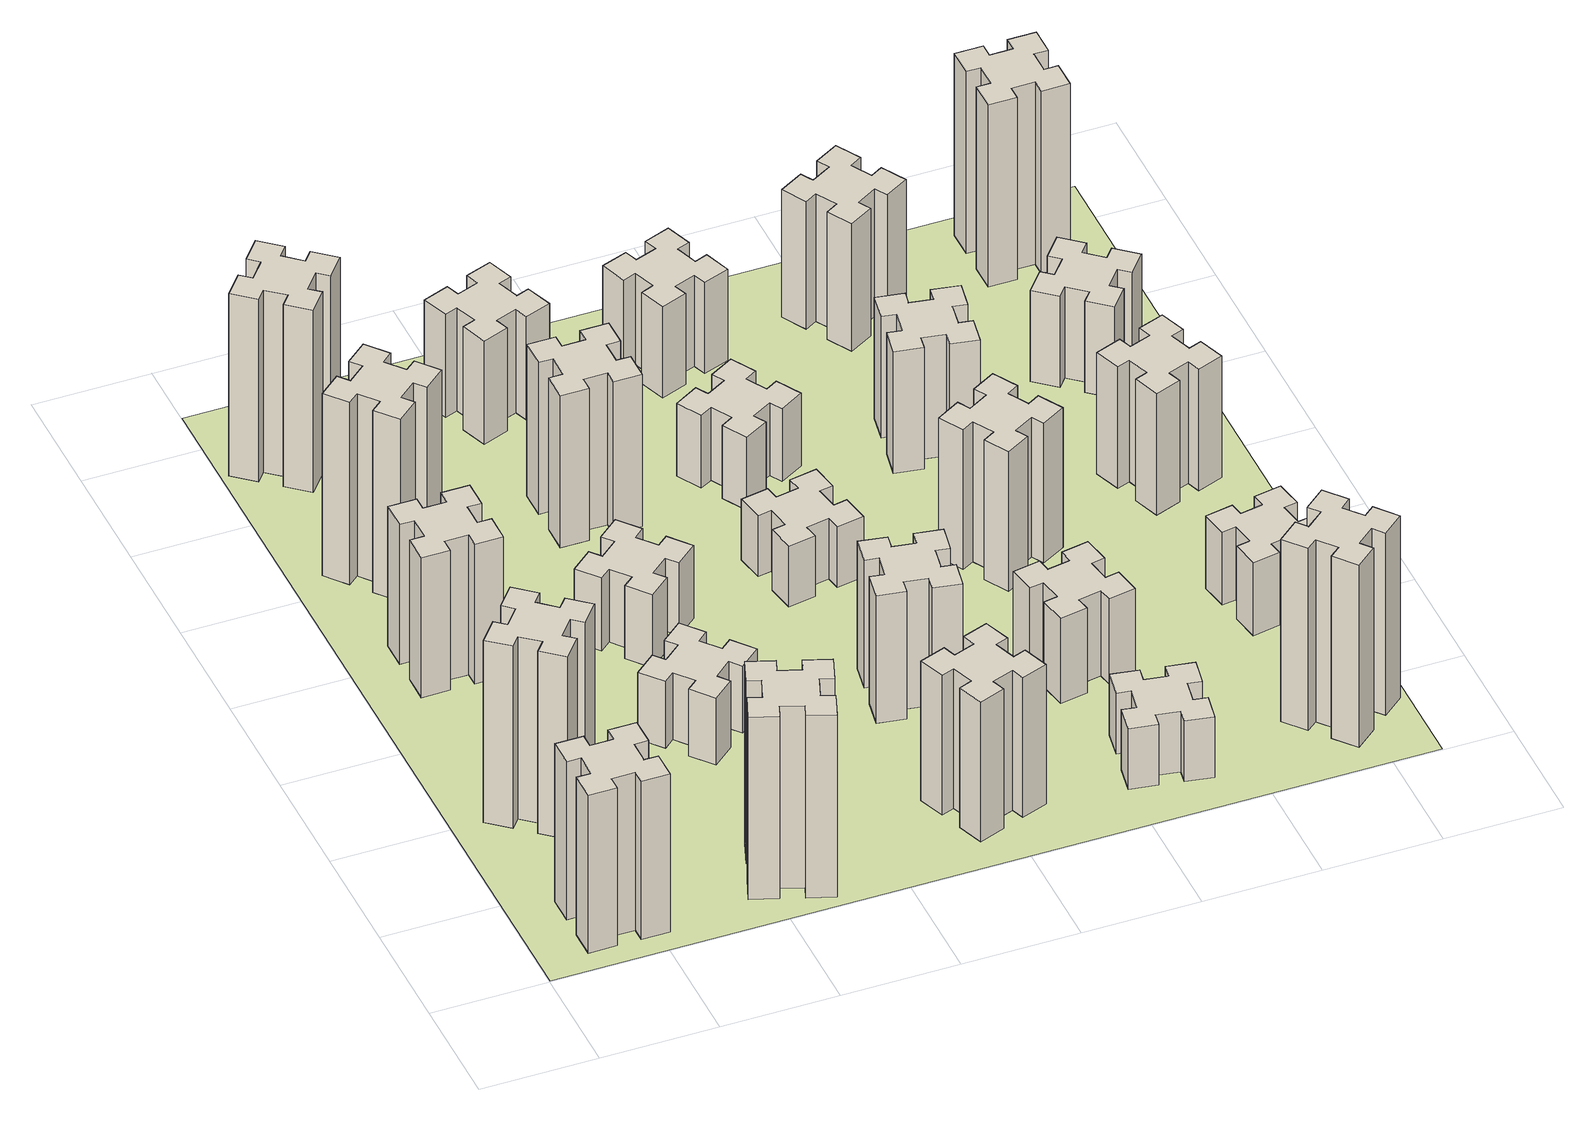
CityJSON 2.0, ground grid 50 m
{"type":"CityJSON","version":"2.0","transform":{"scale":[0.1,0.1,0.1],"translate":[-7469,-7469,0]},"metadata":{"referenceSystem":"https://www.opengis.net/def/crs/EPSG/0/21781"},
"CityObjects":{
"building1":{"type":"Building","attributes":{"class":"1000","function":"1000","usage":"1000","yearOfConstruction":2016,"roofType":"1000","measuredHeight":78,"storeysAboveGround":30,"storeysBelowGround":0},"geometry":[{"type":"Solid","lod":"1","boundaries":[[[[0,1,2,3,4,5,6,7,8,9,10,11,12,13,14,15,16,17,18,19]],[[17,16,20,21]],[[16,15,22,20]],[[15,14,23,22]],[[14,13,24,23]],[[13,12,25,24]],[[12,11,26,25]],[[11,10,27,26]],[[10,9,28,27]],[[9,8,29,28]],[[8,7,30,29]],[[7,6,31,30]],[[6,5,32,31]],[[5,4,33,32]],[[4,3,34,33]],[[3,2,35,34]],[[2,1,36,35]],[[1,0,37,36]],[[0,19,38,37]],[[19,18,39,38]],[[18,17,21,39]],[[24,25,26,27,28,29,30,31,32,33,34,35,36,37,38,39,21,20,22,23]]]]}]},
"building2":{"type":"Building","attributes":{"class":"1000","function":"1000","usage":"1000","yearOfConstruction":2016,"roofType":"1000","measuredHeight":90,"storeysAboveGround":30,"storeysBelowGround":0},"geometry":[{"type":"Solid","lod":"1","boundaries":[[[[40,41,42,43,44,45,46,47,48,49,50,51,52,53,54,55,56,57,58,59]],[[57,56,60,61]],[[56,55,62,60]],[[55,54,63,62]],[[54,53,64,63]],[[53,52,65,64]],[[52,51,66,65]],[[51,50,67,66]],[[50,49,68,67]],[[49,48,69,68]],[[48,47,70,69]],[[47,46,71,70]],[[46,45,72,71]],[[45,44,73,72]],[[44,43,74,73]],[[43,42,75,74]],[[42,41,76,75]],[[41,40,77,76]],[[40,59,78,77]],[[59,58,79,78]],[[58,57,61,79]],[[64,65,66,67,68,69,70,71,72,73,74,75,76,77,78,79,61,60,62,63]]]]}]},
"building3":{"type":"Building","attributes":{"class":"1000","function":"1000","usage":"1000","yearOfConstruction":2016,"roofType":"1000","measuredHeight":69,"storeysAboveGround":30,"storeysBelowGround":0},"geometry":[{"type":"Solid","lod":"1","boundaries":[[[[80,81,82,83,84,85,86,87,88,89,90,91,92,93,94,95,96,97,98,99]],[[97,96,100,101]],[[96,95,102,100]],[[95,94,103,102]],[[94,93,104,103]],[[93,92,105,104]],[[92,91,106,105]],[[91,90,107,106]],[[90,89,108,107]],[[89,88,109,108]],[[88,87,110,109]],[[87,86,111,110]],[[86,85,112,111]],[[85,84,113,112]],[[84,83,114,113]],[[83,82,115,114]],[[82,81,116,115]],[[81,80,117,116]],[[80,99,118,117]],[[99,98,119,118]],[[98,97,101,119]],[[104,105,106,107,108,109,110,111,112,113,114,115,116,117,118,119,101,100,102,103]]]]}]},
"building4":{"type":"Building","attributes":{"class":"1000","function":"1000","usage":"1000","yearOfConstruction":2016,"roofType":"1000","measuredHeight":90,"storeysAboveGround":30,"storeysBelowGround":0},"geometry":[{"type":"Solid","lod":"1","boundaries":[[[[120,121,122,123,124,125,126,127,128,129,130,131,132,133,134,135,136,137,138,139]],[[137,136,140,141]],[[136,135,142,140]],[[135,134,143,142]],[[134,133,144,143]],[[133,132,145,144]],[[132,131,146,145]],[[131,130,147,146]],[[130,129,148,147]],[[129,128,149,148]],[[128,127,150,149]],[[127,126,151,150]],[[126,125,152,151]],[[125,124,153,152]],[[124,123,154,153]],[[123,122,155,154]],[[122,121,156,155]],[[121,120,157,156]],[[120,139,158,157]],[[139,138,159,158]],[[138,137,141,159]],[[144,145,146,147,148,149,150,151,152,153,154,155,156,157,158,159,141,140,142,143]]]]}]},
"building5":{"type":"Building","attributes":{"class":"1000","function":"1000","usage":"1000","yearOfConstruction":2016,"roofType":"1000","measuredHeight":90,"storeysAboveGround":30,"storeysBelowGround":0},"geometry":[{"type":"Solid","lod":"1","boundaries":[[[[160,161,162,163,164,165,166,167,168,169,170,171,172,173,174,175,176,177,178,179]],[[177,176,180,181]],[[176,175,182,180]],[[175,174,183,182]],[[174,173,184,183]],[[173,172,185,184]],[[172,171,186,185]],[[171,170,187,186]],[[170,169,188,187]],[[169,168,189,188]],[[168,167,190,189]],[[167,166,191,190]],[[166,165,192,191]],[[165,164,193,192]],[[164,163,194,193]],[[163,162,195,194]],[[162,161,196,195]],[[161,160,197,196]],[[160,179,198,197]],[[179,178,199,198]],[[178,177,181,199]],[[184,185,186,187,188,189,190,191,192,193,194,195,196,197,198,199,181,180,182,183]]]]}]},
"building6":{"type":"Building","attributes":{"class":"1000","function":"1000","usage":"1000","yearOfConstruction":2016,"roofType":"1000","measuredHeight":90,"storeysAboveGround":30,"storeysBelowGround":0},"geometry":[{"type":"Solid","lod":"1","boundaries":[[[[200,201,202,203,204,205,206,207,208,209,210,211,212,213,214,215,216,217,218,219]],[[217,216,220,221]],[[216,215,222,220]],[[215,214,223,222]],[[214,213,224,223]],[[213,212,225,224]],[[212,211,226,225]],[[211,210,227,226]],[[210,209,228,227]],[[209,208,229,228]],[[208,207,230,229]],[[207,206,231,230]],[[206,205,232,231]],[[205,204,233,232]],[[204,203,234,233]],[[203,202,235,234]],[[202,201,236,235]],[[201,200,237,236]],[[200,219,238,237]],[[219,218,239,238]],[[218,217,221,239]],[[224,225,226,227,228,229,230,231,232,233,234,235,236,237,238,239,221,220,222,223]]]]}]},
"building7":{"type":"Building","attributes":{"class":"1000","function":"1000","usage":"1000","yearOfConstruction":2016,"roofType":"1000","measuredHeight":33,"storeysAboveGround":30,"storeysBelowGround":0},"geometry":[{"type":"Solid","lod":"1","boundaries":[[[[240,241,242,243,244,245,246,247,248,249,250,251,252,253,254,255,256,257,258,259]],[[257,256,260,261]],[[256,255,262,260]],[[255,254,263,262]],[[254,253,264,263]],[[253,252,265,264]],[[252,251,266,265]],[[251,250,267,266]],[[250,249,268,267]],[[249,248,269,268]],[[248,247,270,269]],[[247,246,271,270]],[[246,245,272,271]],[[245,244,273,272]],[[244,243,274,273]],[[243,242,275,274]],[[242,241,276,275]],[[241,240,277,276]],[[240,259,278,277]],[[259,258,279,278]],[[258,257,261,279]],[[264,265,266,267,268,269,270,271,272,273,274,275,276,277,278,279,261,260,262,263]]]]}]},
"building8":{"type":"Building","attributes":{"class":"1000","function":"1000","usage":"1000","yearOfConstruction":2016,"roofType":"1000","measuredHeight":36,"storeysAboveGround":30,"storeysBelowGround":0},"geometry":[{"type":"Solid","lod":"1","boundaries":[[[[280,281,282,283,284,285,286,287,288,289,290,291,292,293,294,295,296,297,298,299]],[[297,296,300,301]],[[296,295,302,300]],[[295,294,303,302]],[[294,293,304,303]],[[293,292,305,304]],[[292,291,306,305]],[[291,290,307,306]],[[290,289,308,307]],[[289,288,309,308]],[[288,287,310,309]],[[287,286,311,310]],[[286,285,312,311]],[[285,284,313,312]],[[284,283,314,313]],[[283,282,315,314]],[[282,281,316,315]],[[281,280,317,316]],[[280,299,318,317]],[[299,298,319,318]],[[298,297,301,319]],[[304,305,306,307,308,309,310,311,312,313,314,315,316,317,318,319,301,300,302,303]]]]}]},
"building9":{"type":"Building","attributes":{"class":"1000","function":"1000","usage":"1000","yearOfConstruction":2016,"roofType":"1000","measuredHeight":75,"storeysAboveGround":30,"storeysBelowGround":0},"geometry":[{"type":"Solid","lod":"1","boundaries":[[[[320,321,322,323,324,325,326,327,328,329,330,331,332,333,334,335,336,337,338,339]],[[337,336,340,341]],[[336,335,342,340]],[[335,334,343,342]],[[334,333,344,343]],[[333,332,345,344]],[[332,331,346,345]],[[331,330,347,346]],[[330,329,348,347]],[[329,328,349,348]],[[328,327,350,349]],[[327,326,351,350]],[[326,325,352,351]],[[325,324,353,352]],[[324,323,354,353]],[[323,322,355,354]],[[322,321,356,355]],[[321,320,357,356]],[[320,339,358,357]],[[339,338,359,358]],[[338,337,341,359]],[[344,345,346,347,348,349,350,351,352,353,354,355,356,357,358,359,341,340,342,343]]]]}]},
"building10":{"type":"Building","attributes":{"class":"1000","function":"1000","usage":"1000","yearOfConstruction":2016,"roofType":"1000","measuredHeight":69,"storeysAboveGround":30,"storeysBelowGround":0},"geometry":[{"type":"Solid","lod":"1","boundaries":[[[[360,361,362,363,364,365,366,367,368,369,370,371,372,373,374,375,376,377,378,379]],[[377,376,380,381]],[[376,375,382,380]],[[375,374,383,382]],[[374,373,384,383]],[[373,372,385,384]],[[372,371,386,385]],[[371,370,387,386]],[[370,369,388,387]],[[369,368,389,388]],[[368,367,390,389]],[[367,366,391,390]],[[366,365,392,391]],[[365,364,393,392]],[[364,363,394,393]],[[363,362,395,394]],[[362,361,396,395]],[[361,360,397,396]],[[360,379,398,397]],[[379,378,399,398]],[[378,377,381,399]],[[384,385,386,387,388,389,390,391,392,393,394,395,396,397,398,399,381,380,382,383]]]]}]},
"building11":{"type":"Building","attributes":{"class":"1000","function":"1000","usage":"1000","yearOfConstruction":2016,"roofType":"1000","measuredHeight":51,"storeysAboveGround":30,"storeysBelowGround":0},"geometry":[{"type":"Solid","lod":"1","boundaries":[[[[400,401,402,403,404,405,406,407,408,409,410,411,412,413,414,415,416,417,418,419]],[[417,416,420,421]],[[416,415,422,420]],[[415,414,423,422]],[[414,413,424,423]],[[413,412,425,424]],[[412,411,426,425]],[[411,410,427,426]],[[410,409,428,427]],[[409,408,429,428]],[[408,407,430,429]],[[407,406,431,430]],[[406,405,432,431]],[[405,404,433,432]],[[404,403,434,433]],[[403,402,435,434]],[[402,401,436,435]],[[401,400,437,436]],[[400,419,438,437]],[[419,418,439,438]],[[418,417,421,439]],[[424,425,426,427,428,429,430,431,432,433,434,435,436,437,438,439,421,420,422,423]]]]}]},
"building12":{"type":"Building","attributes":{"class":"1000","function":"1000","usage":"1000","yearOfConstruction":2016,"roofType":"1000","measuredHeight":63,"storeysAboveGround":30,"storeysBelowGround":0},"geometry":[{"type":"Solid","lod":"1","boundaries":[[[[440,441,442,443,444,445,446,447,448,449,450,451,452,453,454,455,456,457,458,459]],[[457,456,460,461]],[[456,455,462,460]],[[455,454,463,462]],[[454,453,464,463]],[[453,452,465,464]],[[452,451,466,465]],[[451,450,467,466]],[[450,449,468,467]],[[449,448,469,468]],[[448,447,470,469]],[[447,446,471,470]],[[446,445,472,471]],[[445,444,473,472]],[[444,443,474,473]],[[443,442,475,474]],[[442,441,476,475]],[[441,440,477,476]],[[440,459,478,477]],[[459,458,479,478]],[[458,457,461,479]],[[464,465,466,467,468,469,470,471,472,473,474,475,476,477,478,479,461,460,462,463]]]]}]},
"building13":{"type":"Building","attributes":{"class":"1000","function":"1000","usage":"1000","yearOfConstruction":2016,"roofType":"1000","measuredHeight":30,"storeysAboveGround":30,"storeysBelowGround":0},"geometry":[{"type":"Solid","lod":"1","boundaries":[[[[480,481,482,483,484,485,486,487,488,489,490,491,492,493,494,495,496,497,498,499]],[[497,496,500,501]],[[496,495,502,500]],[[495,494,503,502]],[[494,493,504,503]],[[493,492,505,504]],[[492,491,506,505]],[[491,490,507,506]],[[490,489,508,507]],[[489,488,509,508]],[[488,487,510,509]],[[487,486,511,510]],[[486,485,512,511]],[[485,484,513,512]],[[484,483,514,513]],[[483,482,515,514]],[[482,481,516,515]],[[481,480,517,516]],[[480,499,518,517]],[[499,498,519,518]],[[498,497,501,519]],[[504,505,506,507,508,509,510,511,512,513,514,515,516,517,518,519,501,500,502,503]]]]}]},
"building14":{"type":"Building","attributes":{"class":"1000","function":"1000","usage":"1000","yearOfConstruction":2016,"roofType":"1000","measuredHeight":36,"storeysAboveGround":30,"storeysBelowGround":0},"geometry":[{"type":"Solid","lod":"1","boundaries":[[[[520,521,522,523,524,525,526,527,528,529,530,531,532,533,534,535,536,537,538,539]],[[537,536,540,541]],[[536,535,542,540]],[[535,534,543,542]],[[534,533,544,543]],[[533,532,545,544]],[[532,531,546,545]],[[531,530,547,546]],[[530,529,548,547]],[[529,528,549,548]],[[528,527,550,549]],[[527,526,551,550]],[[526,525,552,551]],[[525,524,553,552]],[[524,523,554,553]],[[523,522,555,554]],[[522,521,556,555]],[[521,520,557,556]],[[520,539,558,557]],[[539,538,559,558]],[[538,537,541,559]],[[544,545,546,547,548,549,550,551,552,553,554,555,556,557,558,559,541,540,542,543]]]]}]},
"building15":{"type":"Building","attributes":{"class":"1000","function":"1000","usage":"1000","yearOfConstruction":2016,"roofType":"1000","measuredHeight":30,"storeysAboveGround":30,"storeysBelowGround":0},"geometry":[{"type":"Solid","lod":"1","boundaries":[[[[560,561,562,563,564,565,566,567,568,569,570,571,572,573,574,575,576,577,578,579]],[[577,576,580,581]],[[576,575,582,580]],[[575,574,583,582]],[[574,573,584,583]],[[573,572,585,584]],[[572,571,586,585]],[[571,570,587,586]],[[570,569,588,587]],[[569,568,589,588]],[[568,567,590,589]],[[567,566,591,590]],[[566,565,592,591]],[[565,564,593,592]],[[564,563,594,593]],[[563,562,595,594]],[[562,561,596,595]],[[561,560,597,596]],[[560,579,598,597]],[[579,578,599,598]],[[578,577,581,599]],[[584,585,586,587,588,589,590,591,592,593,594,595,596,597,598,599,581,580,582,583]]]]}]},
"building16":{"type":"Building","attributes":{"class":"1000","function":"1000","usage":"1000","yearOfConstruction":2016,"roofType":"1000","measuredHeight":45,"storeysAboveGround":30,"storeysBelowGround":0},"geometry":[{"type":"Solid","lod":"1","boundaries":[[[[600,601,602,603,604,605,606,607,608,609,610,611,612,613,614,615,616,617,618,619]],[[617,616,620,621]],[[616,615,622,620]],[[615,614,623,622]],[[614,613,624,623]],[[613,612,625,624]],[[612,611,626,625]],[[611,610,627,626]],[[610,609,628,627]],[[609,608,629,628]],[[608,607,630,629]],[[607,606,631,630]],[[606,605,632,631]],[[605,604,633,632]],[[604,603,634,633]],[[603,602,635,634]],[[602,601,636,635]],[[601,600,637,636]],[[600,619,638,637]],[[619,618,639,638]],[[618,617,621,639]],[[624,625,626,627,628,629,630,631,632,633,634,635,636,637,638,639,621,620,622,623]]]]}]},
"building17":{"type":"Building","attributes":{"class":"1000","function":"1000","usage":"1000","yearOfConstruction":2016,"roofType":"1000","measuredHeight":42,"storeysAboveGround":30,"storeysBelowGround":0},"geometry":[{"type":"Solid","lod":"1","boundaries":[[[[640,641,642,643,644,645,646,647,648,649,650,651,652,653,654,655,656,657,658,659]],[[657,656,660,661]],[[656,655,662,660]],[[655,654,663,662]],[[654,653,664,663]],[[653,652,665,664]],[[652,651,666,665]],[[651,650,667,666]],[[650,649,668,667]],[[649,648,669,668]],[[648,647,670,669]],[[647,646,671,670]],[[646,645,672,671]],[[645,644,673,672]],[[644,643,674,673]],[[643,642,675,674]],[[642,641,676,675]],[[641,640,677,676]],[[640,659,678,677]],[[659,658,679,678]],[[658,657,661,679]],[[664,665,666,667,668,669,670,671,672,673,674,675,676,677,678,679,661,660,662,663]]]]}]},
"building18":{"type":"Building","attributes":{"class":"1000","function":"1000","usage":"1000","yearOfConstruction":2016,"roofType":"1000","measuredHeight":69,"storeysAboveGround":30,"storeysBelowGround":0},"geometry":[{"type":"Solid","lod":"1","boundaries":[[[[680,681,682,683,684,685,686,687,688,689,690,691,692,693,694,695,696,697,698,699]],[[697,696,700,701]],[[696,695,702,700]],[[695,694,703,702]],[[694,693,704,703]],[[693,692,705,704]],[[692,691,706,705]],[[691,690,707,706]],[[690,689,708,707]],[[689,688,709,708]],[[688,687,710,709]],[[687,686,711,710]],[[686,685,712,711]],[[685,684,713,712]],[[684,683,714,713]],[[683,682,715,714]],[[682,681,716,715]],[[681,680,717,716]],[[680,699,718,717]],[[699,698,719,718]],[[698,697,701,719]],[[704,705,706,707,708,709,710,711,712,713,714,715,716,717,718,719,701,700,702,703]]]]}]},
"building19":{"type":"Building","attributes":{"class":"1000","function":"1000","usage":"1000","yearOfConstruction":2016,"roofType":"1000","measuredHeight":60,"storeysAboveGround":30,"storeysBelowGround":0},"geometry":[{"type":"Solid","lod":"1","boundaries":[[[[720,721,722,723,724,725,726,727,728,729,730,731,732,733,734,735,736,737,738,739]],[[737,736,740,741]],[[736,735,742,740]],[[735,734,743,742]],[[734,733,744,743]],[[733,732,745,744]],[[732,731,746,745]],[[731,730,747,746]],[[730,729,748,747]],[[729,728,749,748]],[[728,727,750,749]],[[727,726,751,750]],[[726,725,752,751]],[[725,724,753,752]],[[724,723,754,753]],[[723,722,755,754]],[[722,721,756,755]],[[721,720,757,756]],[[720,739,758,757]],[[739,738,759,758]],[[738,737,741,759]],[[744,745,746,747,748,749,750,751,752,753,754,755,756,757,758,759,741,740,742,743]]]]}]},
"building20":{"type":"Building","attributes":{"class":"1000","function":"1000","usage":"1000","yearOfConstruction":2016,"roofType":"1000","measuredHeight":90,"storeysAboveGround":30,"storeysBelowGround":0},"geometry":[{"type":"Solid","lod":"1","boundaries":[[[[760,761,762,763,764,765,766,767,768,769,770,771,772,773,774,775,776,777,778,779]],[[777,776,780,781]],[[776,775,782,780]],[[775,774,783,782]],[[774,773,784,783]],[[773,772,785,784]],[[772,771,786,785]],[[771,770,787,786]],[[770,769,788,787]],[[769,768,789,788]],[[768,767,790,789]],[[767,766,791,790]],[[766,765,792,791]],[[765,764,793,792]],[[764,763,794,793]],[[763,762,795,794]],[[762,761,796,795]],[[761,760,797,796]],[[760,779,798,797]],[[779,778,799,798]],[[778,777,781,799]],[[784,785,786,787,788,789,790,791,792,793,794,795,796,797,798,799,781,780,782,783]]]]}]},
"building21":{"type":"Building","attributes":{"class":"1000","function":"1000","usage":"1000","yearOfConstruction":2016,"roofType":"1000","measuredHeight":63,"storeysAboveGround":30,"storeysBelowGround":0},"geometry":[{"type":"Solid","lod":"1","boundaries":[[[[800,801,802,803,804,805,806,807,808,809,810,811,812,813,814,815,816,817,818,819]],[[817,816,820,821]],[[816,815,822,820]],[[815,814,823,822]],[[814,813,824,823]],[[813,812,825,824]],[[812,811,826,825]],[[811,810,827,826]],[[810,809,828,827]],[[809,808,829,828]],[[808,807,830,829]],[[807,806,831,830]],[[806,805,832,831]],[[805,804,833,832]],[[804,803,834,833]],[[803,802,835,834]],[[802,801,836,835]],[[801,800,837,836]],[[800,819,838,837]],[[819,818,839,838]],[[818,817,821,839]],[[824,825,826,827,828,829,830,831,832,833,834,835,836,837,838,839,821,820,822,823]]]]}]},
"building22":{"type":"Building","attributes":{"class":"1000","function":"1000","usage":"1000","yearOfConstruction":2016,"roofType":"1000","measuredHeight":36,"storeysAboveGround":30,"storeysBelowGround":0},"geometry":[{"type":"Solid","lod":"1","boundaries":[[[[840,841,842,843,844,845,846,847,848,849,850,851,852,853,854,855,856,857,858,859]],[[857,856,860,861]],[[856,855,862,860]],[[855,854,863,862]],[[854,853,864,863]],[[853,852,865,864]],[[852,851,866,865]],[[851,850,867,866]],[[850,849,868,867]],[[849,848,869,868]],[[848,847,870,869]],[[847,846,871,870]],[[846,845,872,871]],[[845,844,873,872]],[[844,843,874,873]],[[843,842,875,874]],[[842,841,876,875]],[[841,840,877,876]],[[840,859,878,877]],[[859,858,879,878]],[[858,857,861,879]],[[864,865,866,867,868,869,870,871,872,873,874,875,876,877,878,879,861,860,862,863]]]]}]},
"building23":{"type":"Building","attributes":{"class":"1000","function":"1000","usage":"1000","yearOfConstruction":2016,"roofType":"1000","measuredHeight":60,"storeysAboveGround":30,"storeysBelowGround":0},"geometry":[{"type":"Solid","lod":"1","boundaries":[[[[880,881,882,883,884,885,886,887,888,889,890,891,892,893,894,895,896,897,898,899]],[[897,896,900,901]],[[896,895,902,900]],[[895,894,903,902]],[[894,893,904,903]],[[893,892,905,904]],[[892,891,906,905]],[[891,890,907,906]],[[890,889,908,907]],[[889,888,909,908]],[[888,887,910,909]],[[887,886,911,910]],[[886,885,912,911]],[[885,884,913,912]],[[884,883,914,913]],[[883,882,915,914]],[[882,881,916,915]],[[881,880,917,916]],[[880,899,918,917]],[[899,898,919,918]],[[898,897,901,919]],[[904,905,906,907,908,909,910,911,912,913,914,915,916,917,918,919,901,900,902,903]]]]}]},
"building24":{"type":"Building","attributes":{"class":"1000","function":"1000","usage":"1000","yearOfConstruction":2016,"roofType":"1000","measuredHeight":45,"storeysAboveGround":30,"storeysBelowGround":0},"geometry":[{"type":"Solid","lod":"1","boundaries":[[[[920,921,922,923,924,925,926,927,928,929,930,931,932,933,934,935,936,937,938,939]],[[937,936,940,941]],[[936,935,942,940]],[[935,934,943,942]],[[934,933,944,943]],[[933,932,945,944]],[[932,931,946,945]],[[931,930,947,946]],[[930,929,948,947]],[[929,928,949,948]],[[928,927,950,949]],[[927,926,951,950]],[[926,925,952,951]],[[925,924,953,952]],[[924,923,954,953]],[[923,922,955,954]],[[922,921,956,955]],[[921,920,957,956]],[[920,939,958,957]],[[939,938,959,958]],[[938,937,941,959]],[[944,945,946,947,948,949,950,951,952,953,954,955,956,957,958,959,941,940,942,943]]]]}]},
"building25":{"type":"Building","attributes":{"class":"1000","function":"1000","usage":"1000","yearOfConstruction":2016,"roofType":"1000","measuredHeight":90,"storeysAboveGround":30,"storeysBelowGround":0},"geometry":[{"type":"Solid","lod":"1","boundaries":[[[[960,961,962,963,964,965,966,967,968,969,970,971,972,973,974,975,976,977,978,979]],[[977,976,980,981]],[[976,975,982,980]],[[975,974,983,982]],[[974,973,984,983]],[[973,972,985,984]],[[972,971,986,985]],[[971,970,987,986]],[[970,969,988,987]],[[969,968,989,988]],[[968,967,990,989]],[[967,966,991,990]],[[966,965,992,991]],[[965,964,993,992]],[[964,963,994,993]],[[963,962,995,994]],[[962,961,996,995]],[[961,960,997,996]],[[960,979,998,997]],[[979,978,999,998]],[[978,977,981,999]],[[984,985,986,987,988,989,990,991,992,993,994,995,996,997,998,999,981,980,982,983]]]]}]},
"landuse1":{"type":"LandUse","attributes":{"name":"plot1","function":"1010"},"geometry":[{"type":"MultiSurface","lod":"1","boundaries":[[[1000,1001,1002,1003]]]}]}
},
"vertices":[
[265,325,0],[265,225,0],[205,225,0],[205,105,0],[325,105,0],[325,165,0],[425,165,0],[425,105,0],[545,105,0],[545,225,0],[485,225,0],[485,325,0],[545,325,0],[545,445,0],[425,445,0],[425,385,0],[325,385,0],[325,445,0],[205,445,0],[205,325,0],[325,385,780],[325,445,780],[425,385,780],[425,445,780],[545,445,780],[545,325,780],[485,325,780],[485,225,780],[545,225,780],[545,105,780],[425,105,780],[425,165,780],[325,165,780],[325,105,780],[205,105,780],[205,225,780],[265,225,780],[265,325,780],[205,325,780],[205,445,780],
[484,1067,0],[408,1132,0],[446,1178,0],[354,1255,0],[277,1163,0],[323,1124,0],[259,1048,0],[213,1086,0],[136,994,0],[228,917,0],[266,963,0],[343,899,0],[304,853,0],[396,776,0],[473,868,0],[427,906,0],[492,983,0],[538,944,0],[615,1036,0],[523,1113,0],[492,983,900],[538,944,900],[427,906,900],[473,868,900],[396,776,900],[304,853,900],[343,899,900],[266,963,900],[228,917,900],[136,994,900],[213,1086,900],[259,1048,900],[323,1124,900],[277,1163,900],[354,1255,900],[446,1178,900],[408,1132,900],[484,1067,900],[523,1113,900],[615,1036,900],
[425,2065,0],[325,2065,0],[325,2125,0],[205,2125,0],[205,2005,0],[265,2005,0],[265,1905,0],[205,1905,0],[205,1785,0],[325,1785,0],[325,1845,0],[425,1845,0],[425,1785,0],[545,1785,0],[545,1905,0],[485,1905,0],[485,2005,0],[545,2005,0],[545,2125,0],[425,2125,0],[485,2005,690],[545,2005,690],[485,1905,690],[545,1905,690],[545,1785,690],[425,1785,690],[425,1845,690],[325,1845,690],[325,1785,690],[205,1785,690],[205,1905,690],[265,1905,690],[265,2005,690],[205,2005,690],[205,2125,690],[325,2125,690],[325,2065,690],[425,2065,690],[425,2125,690],[545,2125,690],
[492,2628,0],[427,2704,0],[473,2743,0],[396,2835,0],[304,2758,0],[343,2712,0],[266,2647,0],[228,2693,0],[136,2616,0],[213,2524,0],[259,2563,0],[323,2486,0],[277,2448,0],[354,2356,0],[446,2433,0],[408,2479,0],[484,2543,0],[523,2497,0],[615,2574,0],[538,2666,0],[484,2543,900],[523,2497,900],[408,2479,900],[446,2433,900],[354,2356,900],[277,2448,900],[323,2486,900],[259,2563,900],[213,2524,900],[136,2616,900],[228,2693,900],[266,2647,900],[343,2712,900],[304,2758,900],[396,2835,900],[473,2743,900],[427,2704,900],[492,2628,900],[538,2666,900],[615,2574,900],
[1029,360,0],[995,266,0],[939,287,0],[897,174,0],[1010,133,0],[1031,189,0],[1125,155,0],[1104,99,0],[1217,57,0],[1258,170,0],[1202,191,0],[1236,285,0],[1292,264,0],[1333,377,0],[1220,418,0],[1200,362,0],[1106,396,0],[1127,452,0],[1014,493,0],[973,380,0],[1106,396,900],[1127,452,900],[1200,362,900],[1220,418,900],[1333,377,900],[1292,264,900],[1236,285,900],[1202,191,900],[1258,170,900],[1217,57,900],[1104,99,900],[1125,155,900],[1031,189,900],[1010,133,900],[897,174,900],[939,287,900],[995,266,900],[1029,360,900],[973,380,900],[1014,493,900],
[384,3387,0],[308,3452,0],[346,3498,0],[254,3575,0],[177,3483,0],[223,3444,0],[159,3368,0],[113,3406,0],[36,3314,0],[128,3237,0],[166,3283,0],[243,3219,0],[204,3173,0],[296,3096,0],[373,3188,0],[327,3226,0],[392,3303,0],[438,3264,0],[515,3356,0],[423,3433,0],[392,3303,900],[438,3264,900],[327,3226,900],[373,3188,900],[296,3096,900],[204,3173,900],[243,3219,900],[166,3283,900],[128,3237,900],[36,3314,900],[113,3406,900],[159,3368,900],[223,3444,900],[177,3483,900],[254,3575,900],[346,3498,900],[308,3452,900],[384,3387,900],[423,3433,900],[515,3356,900],
[1083,1332,0],[1006,1267,0],[968,1313,0],[876,1236,0],[953,1144,0],[999,1183,0],[1063,1106,0],[1017,1068,0],[1094,976,0],[1186,1053,0],[1148,1099,0],[1224,1163,0],[1263,1117,0],[1355,1194,0],[1278,1286,0],[1232,1248,0],[1167,1324,0],[1213,1363,0],[1136,1455,0],[1044,1378,0],[1167,1324,330],[1213,1363,330],[1232,1248,330],[1278,1286,330],[1355,1194,330],[1263,1117,330],[1224,1163,330],[1148,1099,330],[1186,1053,330],[1094,976,330],[1017,1068,330],[1063,1106,330],[999,1183,330],[953,1144,330],[876,1236,330],[968,1313,330],[1006,1267,330],[1083,1332,330],[1044,1378,330],[1136,1455,330],
[1083,1972,0],[1006,1907,0],[968,1953,0],[876,1876,0],[953,1784,0],[999,1823,0],[1063,1746,0],[1017,1708,0],[1094,1616,0],[1186,1693,0],[1148,1739,0],[1224,1803,0],[1263,1757,0],[1355,1834,0],[1278,1926,0],[1232,1888,0],[1167,1964,0],[1213,2003,0],[1136,2095,0],[1044,2018,0],[1167,1964,360],[1213,2003,360],[1232,1888,360],[1278,1926,360],[1355,1834,360],[1263,1757,360],[1224,1803,360],[1148,1739,360],[1186,1693,360],[1094,1616,360],[1017,1708,360],[1063,1746,360],[999,1823,360],[953,1784,360],[876,1876,360],[968,1953,360],[1006,1907,360],[1083,1972,360],[1044,2018,360],[1136,2095,360],
[1325,2545,0],[1325,2645,0],[1385,2645,0],[1385,2765,0],[1265,2765,0],[1265,2705,0],[1165,2705,0],[1165,2765,0],[1045,2765,0],[1045,2645,0],[1105,2645,0],[1105,2545,0],[1045,2545,0],[1045,2425,0],[1165,2425,0],[1165,2485,0],[1265,2485,0],[1265,2425,0],[1385,2425,0],[1385,2545,0],[1265,2485,750],[1265,2425,750],[1165,2485,750],[1165,2425,750],[1045,2425,750],[1045,2545,750],[1105,2545,750],[1105,2645,750],[1045,2645,750],[1045,2765,750],[1165,2765,750],[1165,2705,750],[1265,2705,750],[1265,2765,750],[1385,2765,750],[1385,2645,750],[1325,2645,750],[1325,2545,750],[1385,2545,750],[1385,2425,750],
[1965,496,0],[1871,462,0],[1850,518,0],[1737,477,0],[1779,364,0],[1835,385,0],[1869,291,0],[1813,270,0],[1854,157,0],[1967,199,0],[1946,255,0],[2040,289,0],[2060,233,0],[2173,274,0],[2132,387,0],[2076,366,0],[2042,460,0],[2098,480,0],[2057,593,0],[1944,552,0],[2042,460,690],[2098,480,690],[2076,366,690],[2132,387,690],[2173,274,690],[2060,233,690],[2040,289,690],[1946,255,690],[1967,199,690],[1854,157,690],[1813,270,690],[1869,291,690],[1835,385,690],[1779,364,690],[1737,477,690],[1850,518,690],[1871,462,690],[1965,496,690],[1944,552,690],[2057,593,690],
[1125,3456,0],[1031,3422,0],[1010,3478,0],[897,3437,0],[939,3324,0],[995,3345,0],[1029,3251,0],[973,3230,0],[1014,3117,0],[1127,3159,0],[1106,3215,0],[1200,3249,0],[1220,3193,0],[1333,3234,0],[1292,3347,0],[1236,3326,0],[1202,3420,0],[1258,3440,0],[1217,3553,0],[1104,3512,0],[1202,3420,510],[1258,3440,510],[1236,3326,510],[1292,3347,510],[1333,3234,510],[1220,3193,510],[1200,3249,510],[1106,3215,510],[1127,3159,510],[1014,3117,510],[973,3230,510],[1029,3251,510],[995,3345,510],[939,3324,510],[897,3437,510],[1010,3478,510],[1031,3422,510],[1125,3456,510],[1104,3512,510],[1217,3553,510],
[2055,1047,0],[2072,1145,0],[2131,1135,0],[2152,1253,0],[2034,1274,0],[2024,1215,0],[1925,1232,0],[1936,1291,0],[1817,1312,0],[1797,1194,0],[1856,1184,0],[1838,1085,0],[1779,1096,0],[1758,977,0],[1877,957,0],[1887,1016,0],[1985,998,0],[1975,939,0],[2093,918,0],[2114,1037,0],[1985,998,630],[1975,939,630],[1887,1016,630],[1877,957,630],[1758,977,630],[1779,1096,630],[1838,1085,630],[1856,1184,630],[1797,1194,630],[1817,1312,630],[1936,1291,630],[1925,1232,630],[2024,1215,630],[2034,1274,630],[2152,1253,630],[2131,1135,630],[2072,1145,630],[2055,1047,630],[2114,1037,630],[2093,918,630],
[1972,1925,0],[1955,2024,0],[2014,2034,0],[1993,2152,0],[1875,2131,0],[1885,2072,0],[1787,2055,0],[1777,2114,0],[1658,2093,0],[1679,1975,0],[1738,1985,0],[1756,1887,0],[1697,1877,0],[1717,1758,0],[1836,1779,0],[1825,1838,0],[1924,1856,0],[1934,1797,0],[2052,1817,0],[2031,1936,0],[1924,1856,300],[1934,1797,300],[1825,1838,300],[1836,1779,300],[1717,1758,300],[1697,1877,300],[1756,1887,300],[1738,1985,300],[1679,1975,300],[1658,2093,300],[1777,2114,300],[1787,2055,300],[1885,2072,300],[1875,2131,300],[1993,2152,300],[2014,2034,300],[1955,2024,300],[1972,1925,300],[2031,1936,300],[2052,1817,300],
[1976,2607,0],[1926,2694,0],[1978,2724,0],[1918,2828,0],[1814,2768,0],[1844,2716,0],[1757,2666,0],[1727,2718,0],[1623,2658,0],[1683,2554,0],[1735,2584,0],[1785,2497,0],[1733,2467,0],[1793,2363,0],[1897,2423,0],[1867,2475,0],[1954,2525,0],[1984,2473,0],[2088,2533,0],[2028,2637,0],[1954,2525,360],[1984,2473,360],[1867,2475,360],[1897,2423,360],[1793,2363,360],[1733,2467,360],[1785,2497,360],[1735,2584,360],[1683,2554,360],[1623,2658,360],[1727,2718,360],[1757,2666,360],[1844,2716,360],[1814,2768,360],[1918,2828,360],[1978,2724,360],[1926,2694,360],[1976,2607,360],[2028,2637,360],[2088,2533,360],
[2596,444,0],[2578,345,0],[2519,356,0],[2498,237,0],[2617,217,0],[2627,276,0],[2725,258,0],[2715,199,0],[2833,178,0],[2854,297,0],[2795,307,0],[2812,405,0],[2871,395,0],[2892,513,0],[2774,534,0],[2764,475,0],[2665,492,0],[2676,551,0],[2557,572,0],[2537,454,0],[2665,492,300],[2676,551,300],[2764,475,300],[2774,534,300],[2892,513,300],[2871,395,300],[2812,405,300],[2795,307,300],[2854,297,300],[2833,178,300],[2715,199,300],[2725,258,300],[2627,276,300],[2617,217,300],[2498,237,300],[2519,356,300],[2578,345,300],[2596,444,300],[2537,454,300],[2557,572,300],
[1865,3456,0],[1771,3422,0],[1750,3478,0],[1637,3437,0],[1679,3324,0],[1735,3345,0],[1769,3251,0],[1713,3230,0],[1754,3117,0],[1867,3159,0],[1846,3215,0],[1940,3249,0],[1960,3193,0],[2073,3234,0],[2032,3347,0],[1976,3326,0],[1942,3420,0],[1998,3440,0],[1957,3553,0],[1844,3512,0],[1942,3420,450],[1998,3440,450],[1976,3326,450],[2032,3347,450],[2073,3234,450],[1960,3193,450],[1940,3249,450],[1846,3215,450],[1867,3159,450],[1754,3117,450],[1713,3230,450],[1769,3251,450],[1735,3345,450],[1679,3324,450],[1637,3437,450],[1750,3478,450],[1771,3422,450],[1865,3456,450],[1844,3512,450],[1957,3553,450],
[2625,1132,0],[2527,1115,0],[2517,1174,0],[2398,1153,0],[2419,1035,0],[2478,1045,0],[2496,947,0],[2437,937,0],[2457,818,0],[2576,839,0],[2565,898,0],[2664,916,0],[2674,857,0],[2792,877,0],[2771,996,0],[2712,985,0],[2695,1084,0],[2754,1094,0],[2733,1212,0],[2615,1191,0],[2695,1084,420],[2754,1094,420],[2712,985,420],[2771,996,420],[2792,877,420],[2674,857,420],[2664,916,420],[2565,898,420],[2576,839,420],[2457,818,420],[2437,937,420],[2496,947,420],[2478,1045,420],[2419,1035,420],[2398,1153,420],[2517,1174,420],[2527,1115,420],[2625,1132,420],[2615,1191,420],[2733,1212,420],
[2475,1744,0],[2525,1657,0],[2473,1627,0],[2533,1523,0],[2637,1583,0],[2607,1635,0],[2694,1685,0],[2724,1633,0],[2828,1693,0],[2768,1797,0],[2716,1767,0],[2666,1854,0],[2718,1884,0],[2658,1988,0],[2554,1928,0],[2584,1876,0],[2497,1826,0],[2467,1878,0],[2363,1818,0],[2423,1714,0],[2497,1826,690],[2467,1878,690],[2584,1876,690],[2554,1928,690],[2658,1988,690],[2718,1884,690],[2666,1854,690],[2716,1767,690],[2768,1797,690],[2828,1693,690],[2724,1633,690],[2694,1685,690],[2607,1635,690],[2637,1583,690],[2533,1523,690],[2473,1627,690],[2525,1657,690],[2475,1744,690],[2423,1714,690],[2363,1818,690],
[2496,2564,0],[2478,2465,0],[2419,2476,0],[2398,2357,0],[2517,2337,0],[2527,2396,0],[2625,2378,0],[2615,2319,0],[2733,2298,0],[2754,2417,0],[2695,2427,0],[2712,2525,0],[2771,2515,0],[2792,2633,0],[2674,2654,0],[2664,2595,0],[2565,2612,0],[2576,2671,0],[2457,2692,0],[2437,2574,0],[2565,2612,600],[2576,2671,600],[2664,2595,600],[2674,2654,600],[2792,2633,600],[2771,2515,600],[2712,2525,600],[2695,2427,600],[2754,2417,600],[2733,2298,600],[2615,2319,600],[2625,2378,600],[2527,2396,600],[2517,2337,600],[2398,2357,600],[2419,2476,600],[2478,2465,600],[2496,2564,600],[2437,2574,600],[2457,2692,600],
[3468,259,0],[3544,323,0],[3583,277,0],[3675,354,0],[3598,446,0],[3552,408,0],[3487,484,0],[3533,523,0],[3456,615,0],[3364,538,0],[3403,492,0],[3326,427,0],[3288,473,0],[3196,396,0],[3273,304,0],[3319,343,0],[3383,266,0],[3337,228,0],[3414,136,0],[3506,213,0],[3383,266,900],[3337,228,900],[3319,343,900],[3273,304,900],[3196,396,900],[3288,473,900],[3326,427,900],[3403,492,900],[3364,538,900],[3456,615,900],[3533,523,900],[3487,484,900],[3552,408,900],[3598,446,900],[3675,354,900],[3583,277,900],[3544,323,900],[3468,259,900],[3506,213,900],[3414,136,900],
[2716,3347,0],[2666,3434,0],[2718,3464,0],[2658,3568,0],[2554,3508,0],[2584,3456,0],[2497,3406,0],[2467,3458,0],[2363,3398,0],[2423,3294,0],[2475,3324,0],[2525,3237,0],[2473,3207,0],[2533,3103,0],[2637,3163,0],[2607,3215,0],[2694,3265,0],[2724,3213,0],[2828,3273,0],[2768,3377,0],[2694,3265,630],[2724,3213,630],[2607,3215,630],[2637,3163,630],[2533,3103,630],[2473,3207,630],[2525,3237,630],[2475,3324,630],[2423,3294,630],[2363,3398,630],[2467,3458,630],[2497,3406,630],[2584,3456,630],[2554,3508,630],[2658,3568,630],[2718,3464,630],[2666,3434,630],[2716,3347,630],[2768,3377,630],[2828,3273,630],
[3465,1232,0],[3367,1215,0],[3357,1274,0],[3238,1253,0],[3259,1135,0],[3318,1145,0],[3336,1047,0],[3277,1037,0],[3297,918,0],[3416,939,0],[3405,998,0],[3504,1016,0],[3514,957,0],[3632,977,0],[3611,1096,0],[3552,1085,0],[3535,1184,0],[3594,1194,0],[3573,1312,0],[3455,1291,0],[3535,1184,360],[3594,1194,360],[3552,1085,360],[3611,1096,360],[3632,977,360],[3514,957,360],[3504,1016,360],[3405,998,360],[3416,939,360],[3297,918,360],[3277,1037,360],[3336,1047,360],[3318,1145,360],[3259,1135,360],[3238,1253,360],[3357,1274,360],[3367,1215,360],[3465,1232,360],[3455,1291,360],[3573,1312,360],
[3215,1965,0],[3249,1871,0],[3193,1850,0],[3234,1737,0],[3347,1779,0],[3326,1835,0],[3420,1869,0],[3440,1813,0],[3553,1854,0],[3512,1967,0],[3456,1946,0],[3422,2040,0],[3478,2060,0],[3437,2173,0],[3324,2132,0],[3345,2076,0],[3251,2042,0],[3230,2098,0],[3117,2057,0],[3159,1944,0],[3251,2042,600],[3230,2098,600],[3345,2076,600],[3324,2132,600],[3437,2173,600],[3478,2060,600],[3422,2040,600],[3456,1946,600],[3512,1967,600],[3553,1854,600],[3440,1813,600],[3420,1869,600],[3326,1835,600],[3347,1779,600],[3234,1737,600],[3193,1850,600],[3249,1871,600],[3215,1965,600],[3159,1944,600],[3117,2057,600],
[3444,2747,0],[3368,2812,0],[3406,2858,0],[3314,2935,0],[3237,2843,0],[3283,2804,0],[3219,2728,0],[3173,2766,0],[3096,2674,0],[3188,2597,0],[3226,2643,0],[3303,2579,0],[3264,2533,0],[3356,2456,0],[3433,2548,0],[3387,2586,0],[3452,2663,0],[3498,2624,0],[3575,2716,0],[3483,2793,0],[3452,2663,450],[3498,2624,450],[3387,2586,450],[3433,2548,450],[3356,2456,450],[3264,2533,450],[3303,2579,450],[3226,2643,450],[3188,2597,450],[3096,2674,450],[3173,2766,450],[3219,2728,450],[3283,2804,450],[3237,2843,450],[3314,2935,450],[3406,2858,450],[3368,2812,450],[3444,2747,450],[3483,2793,450],[3575,2716,450],
[3285,3325,0],[3385,3325,0],[3385,3265,0],[3505,3265,0],[3505,3385,0],[3445,3385,0],[3445,3485,0],[3505,3485,0],[3505,3605,0],[3385,3605,0],[3385,3545,0],[3285,3545,0],[3285,3605,0],[3165,3605,0],[3165,3485,0],[3225,3485,0],[3225,3385,0],[3165,3385,0],[3165,3265,0],[3285,3265,0],[3225,3385,900],[3165,3385,900],[3225,3485,900],[3165,3485,900],[3165,3605,900],[3285,3605,900],[3285,3545,900],[3385,3545,900],[3385,3605,900],[3505,3605,900],[3505,3485,900],[3445,3485,900],[3445,3385,900],[3505,3385,900],[3505,3265,900],[3385,3265,900],[3385,3325,900],[3285,3325,900],[3285,3265,900],[3165,3265,900],
[5,3705,0],[3705,3705,0],[3705,5,0],[5,5,0]
]}
